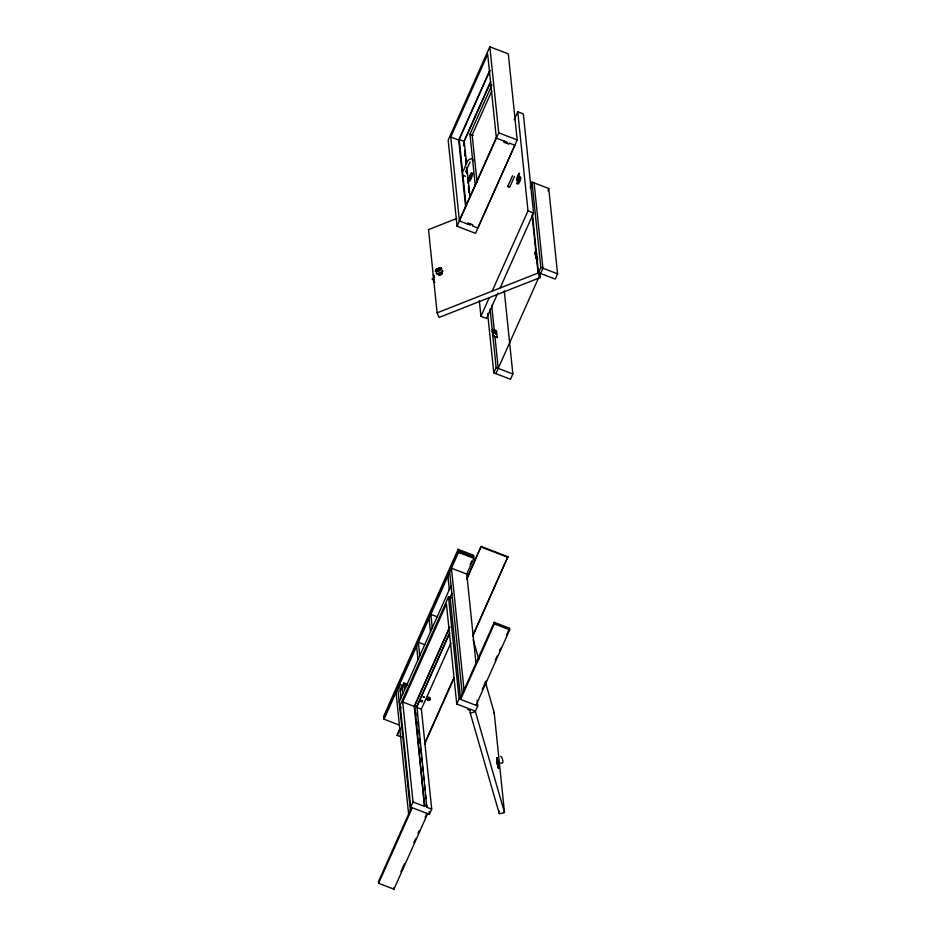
<?xml version="1.0" encoding="UTF-8"?>
<svg xmlns="http://www.w3.org/2000/svg" width="936" height="936" viewBox="0 0 936 936"><rect width="100%" height="100%" fill="white"/><g stroke="black" fill="none" stroke-linecap="round" stroke-linejoin="round"><path stroke-width="1.4" d="M406.505 686.006L405.733 685.714L406.493 684.742C403.123 692.032 409.196 680.226 405.101 686.615M434.55 282.344L434.339 281.654M536.082 257.763L536.995 258.956M537.194 259.319L536.925 258.558L537.615 259.845M537.053 259.272L536.913 258.64M537.264 257.833L537.545 258.406M405.616 686.696L406.025 685.912L405.803 686.474M406.072 685.959L405.826 685.971M514.484 176.389L509.746 187.212L508.973 187.2L507.792 186.334L512.53 175.711M536.796 258.137L536.831 258.933M493.869 332.853L493.974 332.877M493.857 336.012L494.5 336.176L493.646 335.884M493.366 329.975L493.366 329.87M496.162 334.058L495.612 333.567L496.454 334M496.291 337.042L496.021 336.597M518.439 180.636L518.439 180.004A3.814 0.632 -69 0 0 518.942 179.104M403.51 686.638L403.779 685.772M434.479 282.239L434.21 281.666L434.585 282.379M536.796 258.839L536.796 258.231L535.965 258.699L535.38 253.012L536 252.158L536.585 254.229M405.651 686.638L405.744 686.275M518.474 180.508L519.468 180.812M535.755 253.551L536.234 253.902M536.515 253.27L535.357 254.721M406.938 684.906L406.165 684.614C405.042 687.621 407.078 682.683 405.733 684.848M406.201 685.222L406.072 685.643M495.553 330.525L495.67 330.899M495.717 333.625L496.209 333.801M403.556 686.334L404.352 684.111M404.995 683.853L404.2 686.076M469.568 177.489L470.457 175.605L469.954 176.366M427.413 698.35L427.53 699.075M530.221 188.194L531.999 182.064L548.742 188.499L557.563 273.827L555.212 279.092L538.469 272.668L532.385 213.747M548.028 190.944L548.742 188.499M518.053 180.648C517.491 183.901 519.889 176.565 518.053 180.648A3.814 0.632 -69 0 1 517.854 180.765M403.79 685.491L404.153 684.544M441.312 272.2L438.493 273.534M518.404 180.73L518.404 180.004M489.832 46.8L448.157 140.201L457.049 226.231L475.511 233.321L517.198 139.92L508.306 53.89L489.832 46.8L498.724 132.83L457.049 226.231M470.656 224.043L470.188 225.073L459.412 220.943L450.742 136.995L487.691 54.183L496.361 138.13L507.136 142.26L506.68 143.302M465.601 206.634L458.722 140.061L489.809 70.399M466.081 205.686L459.225 139.441L489.937 70.609M463.706 141.979L490.101 82.824M466.596 164.397L464.221 141.348L490.792 81.795M475.324 186.053L469.966 134.176L491.962 84.883M491.774 91.049L472.165 135.018L477.079 182.567M463.144 170.879C465.894 167.181 465.648 159.307 471.475 158.816M465.52 171.814L470.094 161.986M459.365 220.451L496.314 137.639M467.403 224.008L467.86 222.967L472.844 224.886L472.387 225.915L477.875 228.033L514.835 145.22L509.336 143.114L508.88 144.144L503.884 142.237L504.352 141.196M514.168 119.773L517.748 111.758L523.329 113.899L533.567 213.022L500.21 287.761M530.221 186.065L531.999 182.064L540.821 267.392L538.469 272.668M497.835 293.097L486.521 318.462L480.94 316.321L489.271 297.636M492.254 290.956L527.986 210.881L517.748 111.758M492.535 329.425L496.56 330.771L497.18 337.627M492.383 331.812L493.225 336.094L495.846 337.112M492.757 331.051L492.605 329.261L493.167 336.094M493.939 331.449L495.53 332.058L493.939 331.449C493.073 332.748 496.63 334.117 495.53 332.058M504.258 290.745L512.858 373.99L510.506 379.267L493.775 372.832L496.127 367.567L490.078 309.02M495.869 373.639L542.915 268.199L534.093 182.871M466.678 574.33L473.827 558.312L473.499 555.2L458.16 549.303L383.725 716.11L384.052 719.222L399.391 725.119M383.889 717.666L458.324 550.859L473.663 556.756M384.052 719.222L458.488 552.427L458.16 549.303M400.234 690.943L403.755 683.046L407.593 684.508M399.192 701.895L451.07 585.644M451.187 597.811L448.519 596.794L400.175 705.136L410.717 807.171L429.39 814.332L431.707 809.149L421.375 709.16L450.918 642.973M410.717 807.171L413.033 801.976L402.702 702L446.425 604.024L456.756 704.012L468.281 708.435L467.825 709.476L470.024 710.319L470.48 709.289L475.43 711.184L477.734 705.99L477.149 700.245M400 709.699L401.17 707.066M449.491 598.783L451.877 593.447M470.094 564.759L471.884 560.758M400.058 728.044L397.145 735.368L401.17 736.913M466.807 578.471L481.104 546.425L507.897 556.709L472.809 636.152M397.145 735.368L400.128 728.699M466.865 579.127L481.104 546.425M413.033 801.976L424.57 806.411L414.238 706.423L449.678 626.991M424.57 806.411L414.742 705.791L449.806 627.214M417.023 705.943L448.929 634.456M431.707 809.149L426.769 807.253L416.941 706.645L449.631 633.391M429.893 698.818L429.577 699.672L428.817 699.367L429.121 698.525L429.893 698.818L429.121 698.525M424.464 743.675L453.071 679.571M473.335 634.163L507.897 556.709M424.534 744.319L454.334 677.547M456.756 704.012L459.073 698.818L448.519 596.794M411.559 807.534L378.436 881.747L378.6 883.303L393.951 889.2L427.647 813.665M460.489 697.87L494.196 622.335L509.535 628.231L509.699 629.788L475.991 705.323M378.6 883.303L412.308 807.78M494.196 622.335L494.36 623.902L460.652 699.426L450.111 597.402M400.877 871.732L404.422 863.788M413.887 842.587L415.666 838.609M418.029 833.309L419.211 830.653M425.12 817.409L426.898 813.431M482.344 689.188L485.889 681.232M495.343 660.032L497.121 656.054M499.485 650.754L500.666 648.11M506.587 634.854L509.535 628.231M404.001 686.451L405.031 683.338L404.492 684.017M428.548 699.028L428.606 698.303M405.838 685.456L406.165 684.614M536.059 252.287L535.977 252.065M536.094 254.955L535.614 256.019M518.298 180.929L519.246 181.303M507.792 186.334L508.728 186.404M537.416 258.196L537.615 258.71M439.241 273.944C437.767 275.757 443.102 273.803 441.324 273.113M470.258 713.115L475.43 711.734L504.481 812.331L503.954 812.834L499.309 813.712L470.258 713.115L469.802 708.763M493.623 712.939L494.161 712.425L485.281 681.689M535.743 256.312L536.468 256.171L536.351 255.001L535.357 254.662L535.474 255.856M536.585 257.271L535.661 257.856L536.574 258.43M427.623 698.221L428.407 698.186M456.791 218.451L428.524 229.612L437.124 312.858L439.124 317.444L540.084 277.606L539.545 272.317M438.399 270.059L438.598 269.392M438.27 269.931L438.575 269.159M437.124 312.858L538.095 273.019L536.363 257.318M428.126 699.274L428.512 698.174M496.606 757.739C499.941 764.431 499.099 778.249 496.606 757.739L498.256 767.941M497.332 764.7L496.957 757.645M492.184 330.853L492.348 331.8M535.989 252.743L535.193 253.317L535.848 253.937M535.848 253.516L536.609 254.615M493.471 330.057L493.132 329.718M493.892 333.181L493.377 332.923M494.243 336.164L493.646 335.813M500.737 756.265C502.609 757.177 504.562 765.145 500.725 762.969M535.989 251.585L535.123 251.936L535.24 253.562M535.848 252.65L536.515 253.305M536.117 252.732L535.123 252.404M532.151 215.537L536.012 253.913L535.603 253.363M498.724 132.83L517.198 139.92M469.966 134.176L473.253 135.439M459.225 139.441L464.221 141.348M450.742 136.995L458.722 140.061M527.986 210.881L533.567 213.022M540.821 267.392L557.563 273.827M492.476 329.39L496.49 330.935M493.249 335.93L497.25 337.463M496.127 367.567L512.858 373.99M481.174 547.08L507.967 557.365M458.488 552.427L473.827 558.312M494.36 623.902L509.699 629.788M437.252 616.801L430.852 614.344L432.245 627.822M424.78 644.74L418.38 642.295L419.773 655.762M459.073 698.818L477.734 705.99M405.873 685.093L406.797 685.515M403.393 685.936L399.567 684.462L400.959 697.94M414.742 705.791L416.941 706.645M402.702 702L414.238 706.423M416.438 707.265L421.375 709.16M425.038 805.37L427.225 806.212M496.653 337.007L496.197 336.937M464.127 175.605L465.473 176.448M536.468 256.136L536.878 256.745M494.255 335.977L493.927 336.059M433.52 275.465L433.848 276.272M433.707 275.558L433.777 275.722M536.48 258.441L537.58 260.746M538.095 273.019L540.084 277.606M497.542 760.488L497.613 761.143M498.151 764.033C498.245 762.934 497.788 764.572 497.847 763.448M473.183 639.779L478.822 659.33M497.671 764.607L498.607 767.848M535.86 253.562L535.977 254.674M535.591 256.955L535.708 258.09M491.704 305.335L494.243 329.87M494.933 336.574L498.221 368.363M487.644 313.537L493.775 372.832M466.9 167.275L470.024 197.519M463.893 141.71L464.35 146.016M464.794 150.333L465.379 156.078M465.683 158.944L466.128 163.262M466.573 167.567L467.169 173.312M467.614 177.629L468.199 183.374M468.503 186.241L469.1 191.997M463.858 143.43L464.162 146.32M464.759 152.112L465.204 156.452M465.66 160.793L465.952 163.683M466.549 169.474L467.005 173.815M467.602 179.607L467.895 182.497M468.491 188.288L468.948 192.629M479.302 300.514L480.94 316.321M494.161 712.425L504.481 812.331M499.005 810.81L499.309 813.712M476.073 663.963L466.783 574.107L451.433 568.21L464.022 689.961M433.789 277.407L433.497 274.681L434.023 281.479M449.678 572.165L462.255 693.915M447.911 576.12L449.303 589.598M429.086 618.298L430.478 631.777M429.577 699.672L428.817 699.367M416.614 646.25L418.006 659.716M429.097 811.465L429.39 814.332M417.035 713.068L417.327 715.958M417.936 721.761L418.38 726.102M418.825 730.454L419.281 734.795M419.726 739.147L420.182 743.488M420.779 749.291L421.223 753.632M421.68 757.985L422.124 762.325M422.569 766.678L423.025 771.03M423.47 775.371L423.926 779.723M424.523 785.515L424.967 789.867M425.424 794.208L425.868 798.56M426.313 802.901L426.769 807.253M403.755 683.046L404.481 690.031M402 687.001L402.714 693.985M397.8 688.416L410.377 810.167M396.033 692.371L408.611 814.121M393.787 887.644L393.951 889.2M519.925 176.705A3.814 0.632 -69 0 1 519.702 177.325M520.779 177.337A3.814 0.632 -69 0 1 520.194 180.309M519.971 180.94A3.814 0.632 -69 0 1 519.468 182.146M518.953 183.21A3.814 0.632 -69 0 1 518.485 183.982M432.783 279.033A1.533 1.439 -5.9 0 1 432.292 278.472L432.385 279.384A1.533 1.439 -5.9 0 0 433.988 280.215M441.137 273.277A2.106 0.702 -23.5 0 1 442.061 274.061A2.106 0.702 -23.5 0 1 438.961 275.289A2.106 0.702 -23.5 0 1 439.651 273.862M442.389 270.96A3.206 1.065 -23.5 0 1 439.803 273.569A3.206 1.065 -23.5 0 1 436.901 273.125M441.523 272.025A2.106 0.702 -23.5 0 1 438.364 273.523M440.762 268.164A3.475 1.147 -23.5 0 1 439.92 270.527A3.475 1.147 -23.5 0 1 435.369 271.171A3.475 1.147 -23.5 0 1 439.698 268.316M442.459 270.469A3.475 1.147 -23.5 0 1 439.663 273.289A3.475 1.147 -23.5 0 1 436.515 272.809M469.849 175.336A4.294 0.702 -69 0 1 471.65 173.581A4.294 0.702 -69 0 1 469.299 179.946A4.294 0.702 -69 0 1 468.714 178.402M472.06 173.499A4.294 0.702 -69 0 1 472.399 175.126A4.294 0.702 -69 0 1 470.281 180.332A4.294 0.702 -69 0 1 469.392 180.075M420.931 701.076C422.557 704.317 423.388 698.314 420.931 701.076M421.305 701.122L422.44 701.251L421.305 701.122M423.189 697.027L424.254 697.144L423.189 697.027M472.528 160.688C472.469 163.449 473.405 156.335 472.528 160.688M517.573 177.559L518.357 175.804L517.573 177.559M427.752 699.999A1.556 1.462 -5.9 0 0 430.174 698.841A1.556 1.462 -5.9 0 0 427.927 697.46A1.556 1.462 -5.9 0 0 427.752 699.999M427.764 700.116A1.556 1.462 -5.9 0 0 430.186 698.97A1.556 1.462 -5.9 0 0 427.939 697.589A1.556 1.462 -5.9 0 0 427.764 700.116M517.596 179.185A3.814 0.632 -69 0 0 519.41 173.312A3.814 0.632 -69 0 0 516.918 177.945A3.814 0.632 -69 0 0 517.596 179.185M517.971 182.824A3.814 0.632 -69 0 0 519.784 176.962A3.814 0.632 -69 0 0 517.292 181.584A3.814 0.632 -69 0 0 517.971 182.824M437.03 271.089A3.206 1.065 -23.5 0 0 441.394 268.375A3.206 1.065 -23.5 0 0 436.831 269.17A3.206 1.065 -23.5 0 0 437.03 271.089M437.194 271.183A3.03 1.006 -23.5 0 0 441.301 268.62A3.03 1.006 -23.5 0 0 437.007 269.381A3.03 1.006 -23.5 0 0 437.194 271.183M437.112 270.995A3.03 1.006 -23.5 0 0 441.219 268.433A3.03 1.006 -23.5 0 0 436.925 269.194A3.03 1.006 -23.5 0 0 437.112 270.995"/></g></svg>
